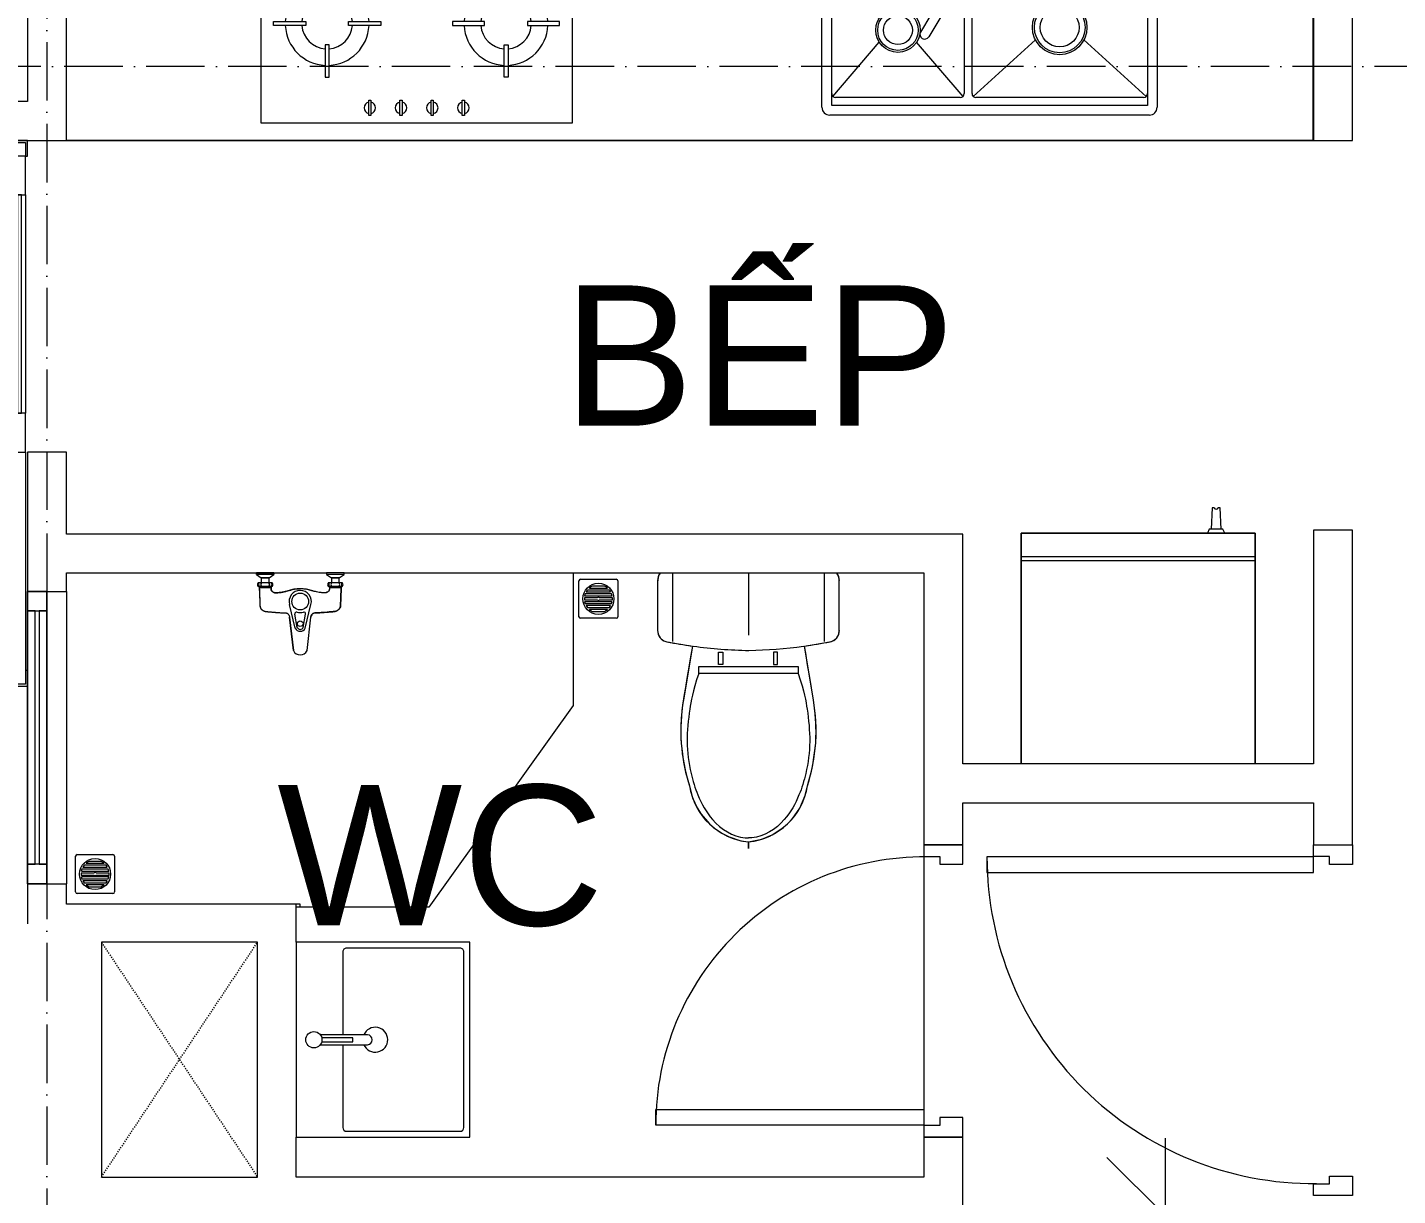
# Model space of a CAD drawing. Header units: millimetres. Extents: x -20144 to 122974, y -38328 to 48263.
# Drawn here: x 10401 to 13916, y 3452 to 6450 of the extents above; entities that cross this region are included whole.
import ezdxf

# ---------------------------------------------------------------- set-up
doc = ezdxf.new("R2010")
doc.units = ezdxf.units.MM
doc.linetypes.add('Dash', pattern=[6.35, 3.175, -3.175])
doc.linetypes.add('Grid Line', pattern=[4.2, 3, -0.6, 0, -0.6])
for name, color, linetype, lineweight in [('A-DETL-GENF', 31, 'Continuous', 5), ('A-DETL-GENF-HDLN', 161, 'Dash', 5), ('CHU', 181, 'Continuous', 5), ('CUA', 31, 'Continuous', 9), ('DIM', 1, 'Continuous', 5), ('DIM-200', 1, 'Continuous', 5), ('NET-CAT', 3, 'Continuous', 15), ('NET-THAY', 2, 'Continuous', 9), ('THIET BI', 44, 'Continuous', 5), ('THIET-BI', 44, 'Continuous', 5), ('TRUC', 225, 'Continuous', 5)]:
    doc.layers.add(name, color=color, linetype=linetype, lineweight=lineweight)
doc.styles.add('Arial_3', font='arial_0.ttf', dxfattribs={"height": 400})
doc.styles.add('Arial_4', font='arial_0.ttf', dxfattribs={"height": 360})
doc.dimstyles.new('Diagonal_-_2mm_Arial', dxfattribs={"dimscale": 304.8, "dimtxt": 408.10376, "dimasz": 0.984252, "dimexe": 0.656168, "dimexo": 4.593176, "dimgap": 0.098425, "dimtad": 1, "dimdec": 0, "dimzin": 0, "dimdsep": 46, "dimtxsty": 'Arial_3', "dimblk1": 'OBLIQUE', "dimblk2": 'OBLIQUE', "dimsah": 1, "dimcen": 0.09, "dimdle": 0.656168, "dimazin": 0, "dimtfac": 1, "dimtdec": 4, "dimtix": 1, "dimtmove": 0, "dimatfit": 3, "dimfxl": 0, "dimtvp": 1, "dimtolj": 1, "dimtzin": 0, "dimlwd": 9, "dimlwe": 9, "dimarcsym": 0})
doc.dimstyles.new('Diagonal_-_2mm_Arial_1', dxfattribs={"dimscale": 304.8, "dimtxt": 408.10376, "dimasz": 0.984252, "dimexe": 0.656168, "dimexo": 4.593176, "dimgap": 0.098425, "dimtad": 1, "dimdec": 0, "dimzin": 0, "dimdsep": 46, "dimtxsty": 'Arial_3', "dimblk1": 'OBLIQUE', "dimblk2": 'OBLIQUE', "dimsah": 1, "dimcen": 0.09, "dimdle": 0.656168, "dimazin": 0, "dimtfac": 1, "dimtdec": 4, "dimtix": 1, "dimtmove": 2, "dimatfit": 3, "dimfxl": 0, "dimtvp": 1, "dimtolj": 1, "dimtzin": 0, "dimlwd": 9, "dimlwe": 9, "dimarcsym": 0})

# ---------------------------------------------------------------- blocks, each defined once
blk = doc.blocks.new('X-BEP - X-BEP-1366087-MẶT BẰNG TẦNG 5 ĐẾN TẦNG 22')
at = {"layer": 'THIET BI'}
for p, q in [((3208.6, -600), (3208.6, 0)), ((3208.6, 0), (3208.6, -600)), ((1968.6, -65), (2788.6, -65)), ((508.6, -84.6), (508.6, -554.6)), ((1308.6, -84.6), (508.6, -84.6)), ((1308.6, -554.6), (1308.6, -84.6)), ((1948.6, -515), (1948.6, -85)), ((1973.6, -90), (2783.6, -90)), ((1973.6, -510), (1973.6, -90)), ((2783.6, -90), (2783.6, -510)), ((2808.6, -85), (2808.6, -515)), ((2390.9, -230.2), (2311.5, -136.1)), ((2318, -130.2), (2409.5, -212.3)), ((674.1, -162.5), (674.1, -245)), ((684.1, -162.5), (674.1, -162.5)), ((684.1, -245), (684.1, -162.5)), ((1133.1, -245), (1133.1, -162.5)), ((1133.1, -162.5), (1143.1, -162.5)), ((1143.1, -162.5), (1143.1, -245)), ((2305.8, -147.7), (2201.1, -322)), ((2328.1, -158.1), (2222.5, -333.8)), ((1976.5, -192.9), (2095.4, -286.6)), ((1983.6, -190), (2280.4, -190)), ((2310.7, -192.9), (2304, -198.2)), ((2313.6, -200), (2313.6, -480)), ((2333.6, -480), (2333.6, -200)), ((2336.5, -192.9), (2377.9, -214.7)), ((2343.6, -190), (2357, -190)), ((2384.6, -190), (2773.6, -190)), ((2780.7, -192.9), (2620.5, -277.4)), ((2783.6, -200), (2783.6, -480)), ((674.1, -245), (684.1, -245)), ((1143.1, -245), (1133.1, -245)), ((2249.8, -241), (2191.8, -286.6)), ((2409.5, -212.3), (2390.9, -230.2)), ((2396.7, -224.6), (2496.7, -277.4)), ((541.6, -295), (624.1, -295)), ((541.6, -305), (541.6, -295)), ((624.1, -305), (541.6, -305)), ((624.1, -295), (624.1, -305)), ((734.2, -305), (734.2, -295)), ((734.2, -295), (816.6, -295)), ((816.6, -305), (734.2, -305)), ((816.6, -295), (816.6, -305)), ((1000.6, -295), (1000.6, -305)), ((1083.1, -295), (1000.6, -295)), ((1000.6, -305), (1083.1, -305)), ((1083.1, -305), (1083.1, -295)), ((1193.1, -295), (1193.1, -305)), ((1275.6, -295), (1193.1, -295)), ((1193.1, -305), (1275.6, -305)), ((1275.6, -305), (1275.6, -295)), ((1976.5, -487.1), (2095.7, -347.8)), ((2310.7, -487.1), (2191.6, -347.8)), ((2336.5, -487.1), (2496.4, -342)), ((2780.7, -487.1), (2620.9, -342)), ((684.1, -355), (674.1, -355)), ((674.1, -355), (674.1, -437.5)), ((684.1, -437.5), (684.1, -355)), ((1133.1, -355), (1143.1, -355)), ((1133.1, -437.5), (1133.1, -355)), ((1143.1, -355), (1143.1, -437.5)), ((674.1, -437.5), (684.1, -437.5)), ((1143.1, -437.5), (1133.1, -437.5)), ((2303.6, -490), (1983.6, -490)), ((2773.6, -490), (2343.6, -490)), ((785.7, -496.7), (791.5, -496.7)), ((785.7, -536), (785.7, -496.7)), ((791.5, -496.7), (791.5, -536)), ((865.7, -496.7), (871.5, -496.7)), ((865.7, -536), (865.7, -496.7)), ((871.5, -496.7), (871.5, -536)), ((945.7, -496.7), (951.5, -496.7)), ((945.7, -536), (945.7, -496.7)), ((951.5, -496.7), (951.5, -536)), ((1025.7, -496.7), (1031.5, -496.7)), ((1025.7, -536), (1025.7, -496.7)), ((1031.5, -496.7), (1031.5, -536)), ((2783.6, -510), (1973.6, -510)), ((508.6, -554.6), (1308.6, -554.6)), ((791.5, -536), (785.7, -536)), ((871.5, -536), (865.7, -536)), ((951.5, -536), (945.7, -536)), ((1031.5, -536), (1025.7, -536)), ((2788.6, -535), (1968.6, -535)), ((10, -600), (3208.6, -600)), ((3208.6, -600), (10, -600))]:
    blk.add_line(p, q, dxfattribs=at)
for centre, radius in [((2558.6, -310), 70), ((2558.6, -310), 65), ((2143.6, -317), 57), ((2143.6, -317), 52), ((2143.6, -317), 37), ((2558.6, -310), 50)]:
    blk.add_circle(centre, radius, dxfattribs=at)
for centre, radius, start, end in [((1968.6, -85), 20, 90, 180), ((2788.6, -85), 20, 360, 90), ((2323.6, -140.5), 18.1, 330.6092, 289.5069), ((2318.5, -137.3), 7.15, 94.3974, 170.1542), ((679.1, -300), 107.5, 92.6659, 177.3341), ((679.1, -300), 107.5, 2.6659, 87.3341), ((1138.1, -300), 107.5, 92.6659, 177.3341), ((1138.1, -300), 107.5, 2.6659, 87.3341), ((1983.6, -200), 10, 90, 180), ((2303.6, -200), 10, 0, 62.411), ((2343.6, -200), 10, 90, 180), ((2773.6, -200), 10, 0, 90), ((679.1, -300), 65, 94.4117, 175.5883), ((679.1, -300), 65, 4.4117, 85.5883), ((1138.1, -300), 65, 94.4117, 175.5883), ((1138.1, -300), 65, 4.4117, 85.5883), ((679.1, -300), 107.5, 182.6659, 267.3341), ((679.1, -300), 65, 184.4117, 265.5883), ((679.1, -300), 65, 274.4117, 355.5883), ((679.1, -300), 107.5, 272.6659, 357.3341), ((1138.1, -300), 107.5, 182.6659, 267.3341), ((1138.1, -300), 65, 184.4117, 265.5883), ((1138.1, -300), 65, 274.4117, 355.5883), ((1138.1, -300), 107.5, 272.6659, 357.3341), ((2211.9, -327.7), 12.2, 152.0442, 329.8501), ((1983.6, -480), 10, 180, 270), ((2303.6, -480), 10, 270, 0), ((2343.6, -480), 10, 180, 270), ((2773.6, -480), 10, 270, 0), ((788.6, -516.3), 14.9, 101.2431, 258.7569), ((788.6, -516.3), 14.9, 281.2431, 78.7569), ((868.6, -516.3), 14.9, 101.2431, 258.7569), ((868.6, -516.3), 14.9, 281.2431, 78.7569), ((948.6, -516.3), 14.9, 101.2431, 258.7569), ((948.6, -516.3), 14.9, 281.2431, 78.7569), ((1028.6, -516.3), 14.9, 101.2431, 258.7569), ((1028.6, -516.3), 14.9, 281.2431, 78.7569), ((1968.6, -515), 20, 180, 270), ((2788.6, -515), 20, 270, 0)]:
    blk.add_arc(centre, radius, start, end, dxfattribs=at)
blk = doc.blocks.new('X-LA1 - X-LA-1305654-MẶT BẰNG TẦNG 5 ĐẾN TẦNG 22')
at = {"layer": 'THIET-BI'}
for p, q in [((250, -5), (-250, -5)), ((-250, -5), (-250, -450)), ((-250, -5), (-250, -450)), ((250, -5), (-250, -5)), ((250, -450), (250, -5)), ((250, -450), (250, -5)), ((-12.7, -66.5), (-12.7, -187.5)), ((-5.2, -70.1), (-5.2, -150)), ((5.2, -150), (5.2, -70.1)), ((12.3, -187.5), (12.3, -66.8)), ((-235, -134), (-235, -425)), ((-12.7, -124), (-225, -124)), ((225, -124), (12.3, -124)), ((235, -425), (235, -134)), ((-5.2, -150), (5.2, -150)), ((-250, -450), (250, -450)), ((-250, -450), (250, -450)), ((-225, -435), (225, -435))]:
    blk.add_line(p, q, dxfattribs=at)
blk.add_circle((0, -50), 20.8, dxfattribs=at)
for centre, radius, start, end in [((-225, -134), 10, 90, 180), ((225, -134), 10, 0, 90), ((0, -207.6), 32, 113.4242, 67.4481), ((-0.2, -187.5), 12.5, 180, 360), ((-225, -425), 10, 180, 270), ((225, -425), 10, 270, 0)]:
    blk.add_arc(centre, radius, start, end, dxfattribs=at)
blk = doc.blocks.new('X-SEN - X-SEN-1305592-MẶT BẰNG TẦNG 5 ĐẾN TẦNG 22')
at = {"layer": 'THIET-BI'}
for p, q in [((-67.5, 0), (-112.5, 0)), ((-112.5, 0), (-112.5, -3.8)), ((-112.5, 0), (-67.5, 0)), ((-112.5, -3.8), (-112.5, 0)), ((-67.5, -3.8), (-67.5, 0)), ((-67.5, 0), (-67.5, -3.8)), ((112.5, 0), (67.5, 0)), ((67.5, 0), (67.5, -3.8)), ((67.5, 0), (67.5, -3.8)), ((112.5, 0), (67.5, 0)), ((112.5, -3.8), (112.5, 0)), ((112.5, -3.8), (112.5, 0)), ((-112.5, -3.8), (-99.9, -12.6)), ((-67.5, -3.8), (-112.5, -3.8)), ((-112.5, -3.8), (-99.9, -12.6)), ((-99.9, -25.3), (-107.2, -25.3)), ((-72.8, -25.3), (-107.2, -25.3)), ((-107.2, -34.3), (-105.1, -34.3)), ((-107.2, -34.3), (-72.8, -34.3)), ((-105.1, -34.3), (-105.1, -37.2)), ((-105.1, -34.3), (-105.1, -37.2)), ((-74.9, -34.3), (-105.1, -34.3)), ((-99.9, -12.6), (-99.9, -25.3)), ((-99.9, -12.6), (-80.1, -12.6)), ((-80.1, -12.6), (-99.9, -12.6)), ((-99.9, -12.6), (-99.9, -25.3)), ((-80.1, -12.6), (-67.5, -3.8)), ((-80.1, -12.6), (-67.5, -3.8)), ((-80.1, -25.3), (-80.1, -12.6)), ((-80.1, -25.3), (-80.1, -12.6)), ((-72.8, -25.3), (-80.1, -25.3)), ((-74.9, -37.2), (-74.9, -34.3)), ((-74.9, -34.3), (-72.8, -34.3)), ((-74.9, -37.2), (-74.9, -34.3)), ((67.5, -3.8), (80.1, -12.6)), ((112.5, -3.8), (67.5, -3.8)), ((67.5, -3.8), (80.1, -12.6)), ((80.1, -25.3), (72.8, -25.3)), ((107.2, -25.3), (72.8, -25.3)), ((72.8, -34.3), (74.9, -34.3)), ((72.8, -34.3), (107.2, -34.3)), ((74.9, -34.3), (74.9, -37.2)), ((74.9, -34.3), (74.9, -37.2)), ((105.1, -34.3), (74.9, -34.3)), ((80.1, -12.6), (80.1, -25.3)), ((99.9, -12.6), (80.1, -12.6)), ((80.1, -12.6), (99.9, -12.6)), ((99.9, -12.6), (80.1, -12.6)), ((80.1, -12.6), (80.1, -25.3)), ((99.9, -12.6), (112.5, -3.8)), ((99.9, -12.6), (112.5, -3.8)), ((99.9, -25.3), (99.9, -12.6)), ((99.9, -25.3), (99.9, -12.6)), ((107.2, -25.3), (99.9, -25.3)), ((105.1, -37.2), (105.1, -34.3)), ((105.1, -34.3), (107.2, -34.3)), ((105.1, -37.2), (105.1, -34.3)), ((-105.1, -37.2), (-74.9, -37.2)), ((74.9, -37.2), (105.1, -37.2)), ((-12.9, -141.7), (-27.6, -80.8)), ((12.9, -141.7), (27.6, -80.8)), ((-27.3, -113.1), (-17.5, -199.2)), ((-17.5, -199.2), (-27.3, -113.1)), ((-7.7, -139.6), (-13.8, -105.5)), ((7.7, -139.6), (13.8, -105.5)), ((17.5, -199.2), (27.3, -113.1)), ((17.5, -199.2), (27.3, -113.1))]:
    blk.add_line(p, q, dxfattribs=at)
for centre, radius in [((0, -73.2), 21.5), ((0, -130.1), 7.2)]:
    blk.add_circle(centre, radius, dxfattribs=at)
for centre, radius, start, end in [((-102.9, -29.8), 6.9, 148.0246, 211.9754), ((-102.9, -29.8), 6.9, 148.0246, 211.9754), ((-107.2, -27.1), 1.8, 90, 148.0246), ((-107.2, -27.1), 1.8, 90, 148.0246), ((-107.2, -32.5), 1.8, 211.9754, 270), ((-107.2, -32.5), 1.8, 211.9754, 270), ((-112.5, -29.8), 6.9, 319.2845, 40.7155), ((-94.4, -29.8), 6.9, 139.2845, 220.7155), ((-85.4, -29.8), 6.9, 319.2845, 40.7155), ((-67.5, -29.8), 6.9, 139.2845, 220.7155), ((-72.8, -27.1), 1.8, 31.9754, 90), ((-72.8, -27.1), 1.8, 31.9754, 90), ((-72.8, -32.5), 1.8, 270, 328.0246), ((-72.8, -32.5), 1.8, 270, 328.0246), ((-77.1, -29.8), 6.9, 328.0246, 31.9754), ((-77.1, -29.8), 6.9, 328.0246, 31.9754), ((77.1, -29.8), 6.9, 148.0246, 211.9754), ((77.1, -29.8), 6.9, 148.0246, 211.9754), ((72.8, -27.1), 1.8, 90, 148.0246), ((72.8, -27.1), 1.8, 90, 148.0246), ((72.8, -32.5), 1.8, 211.9754, 270), ((72.8, -32.5), 1.8, 211.9754, 270), ((67.5, -29.8), 6.9, 319.2845, 40.7155), ((85.6, -29.8), 6.9, 139.2845, 220.7155), ((94.6, -29.8), 6.9, 319.2845, 40.7155), ((112.5, -29.8), 6.9, 139.2845, 220.7155), ((107.2, -27.1), 1.8, 31.9754, 90), ((107.2, -27.1), 1.8, 31.9754, 90), ((107.2, -32.5), 1.8, 270, 328.0246), ((107.2, -32.5), 1.8, 270, 328.0246), ((102.9, -29.8), 6.9, 328.0246, 31.9754), ((102.9, -29.8), 6.9, 328.0246, 31.9754), ((-0.4, -73.2), 28.3, 89.2517, 195.6693), ((0.4, -73.2), 28.3, 344.3307, 90.7483), ((-9.4, -104.7), 4.5, 74.0703, 190.1556), ((-0.4, -73.2), 28.3, 254.0703, 270.7483), ((0.4, -73.2), 28.3, 269.2517, 285.9297), ((9.4, -104.7), 4.5, 349.8444, 105.9297), ((0, -136.6), 8.24, 201.1294, 338.8706), ((0, -134.7), 14.7, 208.4144, 331.5856), ((0, -191), 19.3, 205.0481, 334.9519), ((0, -191), 19.3, 205.0481, 334.9519)]:
    blk.add_arc(centre, radius, start, end, dxfattribs=at)
for points, knots in [([(-105.1, -37.2), (-105.1, -39.1), (-104.9, -42.9), (-104.7, -48.5), (-104.5, -54.2), (-104.2, -61.7), (-103.9, -68.4), (-103.8, -73.6), (-103.7, -75.5), (-103.7, -76.7), (-103.6, -77.6), (-103.6, -78.6), (-103.6, -79.8), (-103.6, -81), (-103.5, -81.8), (-103.5, -82.3), (-103.5, -82.6), (-103.4, -83), (-103.4, -83.5), (-103.3, -84.3), (-103.2, -85.5), (-103.1, -86.6), (-102.8, -87.6), (-102.6, -88.2), (-102.3, -88.9), (-101.9, -89.7), (-101.3, -90.8), (-100.6, -91.7), (-100, -92.5), (-99, -93.6), (-97.8, -94.7), (-96.2, -95.8), (-95, -96.6), (-93.7, -97.2), (-92.4, -97.7), (-91.2, -98.1), (-90.3, -98.4), (-89.6, -98.5), (-88.9, -98.7), (-88, -98.8), (-86.8, -99), (-85.6, -99.1), (-84.7, -99.1), (-84, -99.2), (-83.3, -99.3), (-82.3, -99.4), (-81.2, -99.5), (-79.7, -99.6), (-77.9, -99.8), (-75.5, -100), (-72.8, -100.2), (-70, -100.5), (-66.3, -100.8), (-61.6, -101.2), (-56, -101.5), (-51.7, -101.8), (-48.8, -101.9), (-47.3, -101.9), (-46.1, -101.9), (-45.1, -102), (-44.4, -102), (-43.6, -102), (-42.6, -102), (-41.4, -102), (-40.1, -102), (-39.3, -102.1), (-38.8, -102.1), (-38.5, -102.2), (-38.1, -102.2), (-37.6, -102.3), (-36.8, -102.4), (-35.6, -102.6), (-34.3, -103), (-33.2, -103.5), (-32.5, -104), (-31.7, -104.6), (-30.5, -105.7), (-29, -107.6), (-27.9, -110.1), (-27.4, -112), (-27.3, -113.1)], [0, 0, 0, 0, 0.041667, 0.083333, 0.125, 0.166667, 0.25, 0.270833, 0.28125, 0.291667, 0.296875, 0.302083, 0.3125, 0.322917, 0.328125, 0.330729, 0.333333, 0.335938, 0.338542, 0.34375, 0.354167, 0.364583, 0.369792, 0.375, 0.380208, 0.385417, 0.395833, 0.40625, 0.411458, 0.416667, 0.4375, 0.447917, 0.458333, 0.46875, 0.479167, 0.489583, 0.494792, 0.5, 0.505208, 0.510417, 0.520833, 0.53125, 0.536458, 0.541667, 0.546875, 0.552083, 0.5625, 0.572917, 0.583333, 0.604167, 0.625, 0.645833, 0.666667, 0.708333, 0.75, 0.791667, 0.802083, 0.8125, 0.822917, 0.828125, 0.833333, 0.838542, 0.84375, 0.854167, 0.864583, 0.869792, 0.872396, 0.875, 0.877604, 0.880208, 0.885417, 0.895833, 0.90625, 0.916667, 0.921875, 0.927083, 0.9375, 0.958333, 0.979167, 1, 1, 1, 1]), ([(-105.1, -37.2), (-104.5, -52.3), (-103.9, -68.7), (-103.3, -87.5), (-99.6, -93.9), (-92.4, -98.5), (-72.6, -100.1), (-54, -102.2), (-33.9, -102), (-28.7, -107.4), (-27.8, -111), (-27.3, -113.1)], [0, 0, 0, 0, 45.441328, 49.333631, 56.110562, 66.562664, 73.682324, 114.966912, 125.570438, 129.900151, 136.284558, 136.284558, 136.284558, 136.284558]), ([(0, -41), (-2, -40.9), (-5.6, -40.9), (-10.3, -41.2), (-14.4, -41.6), (-18, -42.2), (-21.2, -42.9), (-24.2, -43.7), (-27.1, -44.6), (-30, -45.4), (-32.9, -46.3), (-35.8, -47.2), (-38.8, -47.9), (-41.8, -48.6), (-45.1, -49.2), (-48.4, -49.8), (-51.8, -50.2), (-54.8, -50.5), (-56.9, -50.7), (-58.1, -50.8), (-59, -50.9), (-59.9, -51), (-60.8, -51), (-61.7, -51), (-62.4, -51), (-63, -51), (-63.6, -51), (-64.4, -50.9), (-65.1, -50.8), (-65.7, -50.7), (-66.1, -50.6), (-66.5, -50.5), (-67.1, -50.4), (-68.1, -50.1), (-69.1, -49.6), (-70.1, -49), (-71.1, -48.3), (-72, -47.4), (-72.8, -46.6), (-73.3, -45.8), (-73.8, -45.1), (-74.1, -44.3), (-74.4, -43.5), (-74.6, -42.6), (-74.7, -41.9), (-74.8, -41.3), (-74.8, -40.9), (-74.9, -40.4), (-74.9, -39.8), (-74.9, -38.8), (-74.9, -37.9), (-74.9, -37.2)], [0, 0, 0, 0, 0.041667, 0.083333, 0.125, 0.166667, 0.208333, 0.25, 0.291667, 0.333333, 0.375, 0.416667, 0.458333, 0.5, 0.541667, 0.583333, 0.625, 0.666667, 0.6875, 0.697917, 0.708333, 0.71875, 0.729167, 0.739583, 0.75, 0.755208, 0.760417, 0.770833, 0.78125, 0.786458, 0.791667, 0.796875, 0.802083, 0.8125, 0.833333, 0.84375, 0.854167, 0.875, 0.885417, 0.895833, 0.90625, 0.916667, 0.927083, 0.9375, 0.947917, 0.953125, 0.958333, 0.963542, 0.96875, 0.979167, 1, 1, 1, 1]), ([(-74.9, -37.2), (-74.9, -39.9), (-75, -44.9), (-67.9, -51.6), (-55.3, -50.7), (-39.4, -48.7), (-24.4, -43.4), (-11.8, -40.7), (0, -41)], [0, 0, 0, 0, 8.475038, 15.961674, 29.255673, 47.963091, 70.422589, 93.837243, 93.837243, 93.837243, 93.837243]), ([(74.9, -37.2), (74.9, -37.9), (74.9, -38.8), (74.9, -39.8), (74.9, -40.4), (74.8, -40.9), (74.8, -41.3), (74.7, -41.9), (74.6, -42.6), (74.4, -43.3), (74.3, -43.9), (74.1, -44.4), (73.8, -45.1), (73.3, -45.8), (72.8, -46.6), (72, -47.4), (71.1, -48.3), (70.1, -49), (69.1, -49.6), (68.1, -50.1), (67.1, -50.4), (66.5, -50.5), (66.1, -50.6), (65.7, -50.7), (65.1, -50.8), (64.4, -50.9), (63.5, -51), (62.7, -51), (62.1, -51), (61.5, -51), (60.8, -51), (59.9, -51), (59, -50.9), (58.1, -50.8), (56.9, -50.7), (54.8, -50.5), (51.8, -50.2), (47.2, -49.6), (41.8, -48.7), (36.8, -47.4), (32.9, -46.3), (30, -45.4), (27.1, -44.6), (24.2, -43.7), (21.2, -42.9), (18, -42.2), (14.4, -41.6), (10.3, -41.2), (5.6, -40.9), (2, -40.9), (0, -41)], [0, 0, 0, 0, 0.020833, 0.03125, 0.036458, 0.041667, 0.046875, 0.052083, 0.0625, 0.072917, 0.078125, 0.083333, 0.09375, 0.104167, 0.114583, 0.125, 0.145833, 0.15625, 0.166667, 0.1875, 0.197917, 0.203125, 0.208333, 0.213542, 0.21875, 0.229167, 0.239583, 0.25, 0.255208, 0.260417, 0.270833, 0.28125, 0.291667, 0.302083, 0.3125, 0.333333, 0.375, 0.416667, 0.5, 0.583333, 0.625, 0.666667, 0.708333, 0.75, 0.791667, 0.833333, 0.875, 0.916667, 0.958333, 1, 1, 1, 1]), ([(74.9, -37.2), (74.9, -39.9), (75, -44.9), (67.9, -51.6), (55.3, -50.7), (39.4, -48.7), (24.4, -43.4), (11.8, -40.7), (0, -41)], [0, 0, 0, 0, 8.475038, 15.961674, 29.255673, 47.963091, 70.422589, 93.837243, 93.837243, 93.837243, 93.837243]), ([(27.3, -113.1), (27.4, -112), (27.9, -110.1), (29, -107.6), (30.5, -105.7), (31.7, -104.6), (32.5, -104), (33.2, -103.5), (34.3, -103), (35.6, -102.6), (36.8, -102.4), (37.6, -102.3), (38.1, -102.2), (38.5, -102.2), (38.8, -102.1), (39.3, -102.1), (40.1, -102), (41.4, -102), (42.6, -102), (43.6, -102), (44.4, -102), (45.1, -102), (46.1, -101.9), (47.3, -101.9), (48.8, -101.9), (51.7, -101.8), (57.9, -101.4), (65.3, -100.9), (72.8, -100.2), (76.9, -99.8), (79.7, -99.6), (81.2, -99.5), (82.3, -99.4), (83.3, -99.3), (84, -99.2), (84.7, -99.1), (85.6, -99.1), (86.8, -99), (88, -98.8), (88.9, -98.7), (89.6, -98.5), (90.3, -98.4), (91.2, -98.1), (92.4, -97.7), (93.7, -97.2), (95, -96.6), (96.2, -95.8), (97.8, -94.7), (99.2, -93.4), (100.4, -91.9), (101.3, -90.8), (101.9, -89.7), (102.3, -88.9), (102.6, -88.2), (102.8, -87.6), (103.1, -86.6), (103.2, -85.5), (103.3, -84.3), (103.4, -83.5), (103.4, -83), (103.5, -82.6), (103.5, -82.3), (103.5, -81.8), (103.6, -81), (103.6, -79.8), (103.6, -78.6), (103.6, -77.6), (103.7, -76.7), (103.7, -75.5), (103.8, -73.6), (103.9, -70.3), (104.1, -65.5), (104.5, -54.2), (104.8, -44.8), (105.1, -37.2)], [0, 0, 0, 0, 0.020833, 0.041667, 0.0625, 0.072917, 0.078125, 0.083333, 0.09375, 0.104167, 0.114583, 0.119792, 0.122396, 0.125, 0.127604, 0.130208, 0.135417, 0.145833, 0.15625, 0.161458, 0.166667, 0.171875, 0.177083, 0.1875, 0.197917, 0.208333, 0.25, 0.333333, 0.375, 0.416667, 0.427083, 0.4375, 0.447917, 0.453125, 0.458333, 0.463542, 0.46875, 0.479167, 0.489583, 0.494792, 0.5, 0.505208, 0.510417, 0.520833, 0.53125, 0.541667, 0.552083, 0.5625, 0.583333, 0.59375, 0.604167, 0.614583, 0.619792, 0.625, 0.630208, 0.635417, 0.645833, 0.65625, 0.661458, 0.664062, 0.666667, 0.669271, 0.671875, 0.677083, 0.6875, 0.697917, 0.703125, 0.708333, 0.71875, 0.729167, 0.75, 0.791667, 0.833333, 1, 1, 1, 1]), ([(105.1, -37.2), (104.5, -52.3), (103.9, -68.7), (103.3, -87.5), (99.6, -93.9), (92.4, -98.5), (72.6, -100.1), (54, -102.2), (33.9, -102), (28.7, -107.4), (27.8, -111), (27.3, -113.1)], [0, 0, 0, 0, 45.441328, 49.333631, 56.110562, 66.562664, 73.682324, 114.966912, 125.570438, 129.900151, 136.284558, 136.284558, 136.284558, 136.284558])]:
    blk.add_open_spline(points, degree=3, knots=knots, dxfattribs=at)
blk = doc.blocks.new('X-PHEU - X-PHEU-1231512-MẶT BẰNG TẦNG 5 ĐẾN TẦNG 22')
at = {"layer": 'THIET-BI'}
for p, q in [((25, 29), (25, 121)), ((29, 125), (121, 125)), ((57.5, 43.5), (57.5, 106.5)), ((62.5, 108.8), (62.5, 41.2)), ((67.5, 39.8), (67.5, 110.2)), ((72.5, 110.9), (72.5, 78.1)), ((77.5, 78.1), (77.5, 110.9)), ((82.5, 110.2), (82.5, 39.8)), ((87.5, 41.2), (87.5, 108.8)), ((92.5, 106.5), (92.5, 43.5)), ((125, 121), (125, 29)), ((42.5, 90.5), (42.5, 59.5)), ((47.5, 51.8), (47.5, 98.2)), ((52.5, 103.1), (52.5, 46.9)), ((72.5, 71.9), (72.5, 39.1)), ((77.5, 39.1), (77.5, 71.9)), ((97.5, 46.9), (97.5, 103.1)), ((102.5, 98.2), (102.5, 51.8)), ((107.5, 59.5), (107.5, 90.5)), ((121, 25), (29, 25))]:
    blk.add_line(p, q, dxfattribs=at)
blk.add_circle((75, 75), 40, dxfattribs=at)
for centre, radius, start, end in [((29, 121), 4, 90, 180), ((75, 75), 36, 119.0853, 128.6822), ((75, 75), 36, 102.0247, 110.3175), ((75, 75), 36, 90, 93.9821), ((75, 75), 36, 86.0179, 90), ((75, 75), 36, 69.6825, 77.9753), ((75, 75), 36, 51.3178, 60.9147), ((121, 121), 4, 0, 90), ((75, 75), 36, 139.8082, 154.5256), ((75, 75), 4, 128.6822, 231.3178), ((75, 75), 4, 308.6822, 51.3178), ((75, 75), 36, 25.4744, 40.1918), ((75, 75), 36, 205.4744, 220.1918), ((75, 75), 36, 231.3178, 240.9147), ((75, 75), 36, 249.6825, 257.9753), ((75, 75), 36, 266.0179, 270), ((75, 75), 36, 270, 273.9821), ((75, 75), 36, 282.0247, 290.3175), ((75, 75), 36, 299.0853, 308.6822), ((75, 75), 36, 319.8082, 334.5256), ((29, 29), 4, 180, 270), ((121, 29), 4, 270, 360)]:
    blk.add_arc(centre, radius, start, end, dxfattribs=at)
blk = doc.blocks.new('X-TU LANH - X-TU LANH-V49-MẶT BẰNG TẦNG 5 ĐẾN TẦNG 22')
at = {"layer": 'THIET BI'}
for p, q in [((-300, -7.7), (-300, -600)), ((-300, -600), (-300, -7.7)), ((300, -600), (300, -7.7)), ((300, -7.7), (300, -600)), ((300, -530), (-300, -530)), ((300, -540), (-300, -540)), ((-300, -600), (300, -600)), ((300, -600), (-300, -600)), ((-222.5, -600), (-217.5, -610)), ((-217.5, -610), (-182.5, -610)), ((-212.5, -610), (-210.5, -665)), ((-189.5, -665), (-187.5, -610)), ((-182.5, -610), (-177.5, -600)), ((-210.5, -665), (-205.2, -665)), ((-194.8, -665), (-189.5, -665))]:
    blk.add_line(p, q, dxfattribs=at)
blk.add_arc((-200, -667.2), 5.66, 22.4018, 157.5982, dxfattribs=at)
blk = doc.blocks.new('X-XI1 - X-XI-V50-MẶT BẰNG TẦNG 5 ĐẾN TẦNG 22')
at = {"layer": 'THIET-BI'}
for p, q in [((-230.6, -16.8), (-233.2, -33.2)), ((-233.2, -29), (-233.2, -157.9)), ((-233.2, -29), (-233.2, -157.9)), ((-233.2, -33.2), (-233.2, -45)), ((-227.9, -12.2), (-230.6, -16.8)), ((-194.6, -10), (-194.6, -185.7)), ((0, -10), (0, -169.7)), ((194.6, -10), (194.6, -186.1)), ((231.6, -19.3), (227.7, -12)), ((233.2, -29), (231.6, -19.3)), ((233.2, -157.9), (233.2, -29)), ((233.2, -157.9), (233.2, -29)), ((233.2, -157.9), (233.2, -29)), ((-233.2, -45), (-233.2, -157.9)), ((-233.2, -157.9), (-232.9, -162.1)), ((-232.9, -162.1), (-231, -169.1)), ((-231, -169.1), (-228, -174.5)), ((-228, -174.5), (-224.2, -178.9)), ((226.5, -176.5), (231.9, -166.7)), ((231.9, -166.7), (233.2, -157.9)), ((-224.2, -178.9), (-216.9, -183.9)), ((-216.9, -183.9), (-209.4, -186.4)), ((-209.4, -186.4), (-202.4, -187.7)), ((-202.4, -187.7), (-192, -189.7)), ((-192, -189.7), (-184.2, -191.1)), ((-184.2, -191.1), (-168, -193.8)), ((-168, -193.8), (-149.9, -196.6)), ((-143.8, -197.5), (-166.7, -335.2)), ((-143.8, -197.5), (-166.7, -335.2)), ((-149.9, -196.6), (-143.8, -197.5)), ((-143.8, -197.5), (-147.8, -221.1)), ((143.8, -197.5), (212.9, -185.5)), ((166.7, -335.2), (143.8, -197.5)), ((166.7, -335.2), (143.8, -197.5)), ((146.9, -216.1), (143.8, -197.5)), ((212.9, -185.5), (220.8, -181.7)), ((220.8, -181.7), (226.5, -176.5)), ((-147.8, -221.1), (-155.3, -266.3)), ((-76.6, -213.5), (-66.1, -213.5)), ((-76.6, -245), (-76.6, -213.5)), ((-66.1, -245), (-76.6, -245)), ((-66.1, -213.5), (-66.1, -245)), ((64, -213.5), (64, -245)), ((74.4, -213.5), (64, -213.5)), ((64, -245), (74.4, -245)), ((74.4, -245), (74.4, -213.5)), ((151.8, -245.3), (146.9, -216.1)), ((157.2, -277.8), (151.8, -245.3)), ((-157.7, -280.9), (-161.5, -303.8)), ((-155.3, -266.3), (-157.7, -280.9)), ((-127.7, -249.9), (127.7, -249.9)), ((-127.7, -267.8), (-127.7, -249.9)), ((-8.6, -267.8), (-127.7, -267.8)), ((127.7, -267.8), (-8.6, -267.8)), ((127.7, -249.9), (127.7, -267.8)), ((161.7, -304.9), (157.2, -277.8)), ((-161.5, -303.8), (-164.6, -322)), ((166.7, -335.2), (161.7, -304.9)), ((-168.9, -349), (-171, -365.1)), ((-164.6, -322), (-168.9, -349)), ((171.6, -371), (166.7, -335.2)), ((-172.5, -383), (-173.5, -402.2)), ((-171, -365.1), (-172.5, -383)), ((173.2, -395.8), (171.6, -371)), ((-173.5, -402.2), (-173.1, -436.1)), ((173.5, -426.5), (173.2, -395.8)), ((-173.1, -436.1), (-172.5, -446.5)), ((-172.5, -446.5), (-169.6, -474.8)), ((165.2, -502.3), (172.5, -446.5)), ((172.5, -446.5), (173.5, -426.5)), ((-169.6, -474.8), (-166.5, -495.3)), ((-166.5, -495.3), (-161.1, -520.9)), ((-161.1, -520.9), (-151.4, -555.9)), ((155.1, -543.7), (161.7, -518.5)), ((161.7, -518.5), (165.2, -502.3)), ((-151.4, -555.9), (-143.5, -587)), ((145.5, -581), (151.4, -555.9)), ((151.4, -555.9), (155.1, -543.7)), ((-143.5, -587), (-131.8, -612.8)), ((131.6, -613.2), (145.5, -581)), ((-131.8, -612.8), (-121.7, -628.9)), ((-121.7, -628.9), (-100.2, -653.8)), ((114.1, -638.9), (131.6, -613.2)), ((-100.2, -653.8), (-87.5, -664.8)), ((-87.5, -664.8), (-69.9, -676.9)), ((60.8, -681.9), (86, -665.9)), ((86, -665.9), (100.2, -653.8)), ((100.2, -653.8), (114.1, -638.9)), ((-69.9, -676.9), (-49.6, -687.2)), ((-49.6, -687.2), (-19.9, -696.9)), ((-19.9, -696.9), (0, -700.2)), ((0, -700.2), (34.6, -692.9)), ((0, -700.2), (0, -702.7)), ((0, -712.5), (0, -700.2)), ((0, -700.3), (0, -710.2)), ((0, -702.7), (0, -715.9)), ((34.6, -692.9), (60.8, -681.9)), ((0, -710.2), (0, -716.9)), ((0, -717.2), (0, -712.5)), ((0, -716.9), (0, -717.2))]:
    blk.add_line(p, q, dxfattribs=at)
for centre, radius, start, end in [((-204.3, -29), 29, 138.3245, 180), ((-204.3, -29), 29, 138.7835, 180), ((204.3, -29), 29, 0, 41.6755), ((204.3, -29), 29, 360, 41.2165), ((-204.3, -157.9), 29, 180, 259.8599), ((-204.3, -157.9), 29, 180, 259.8599), ((204.3, -157.9), 29, 280.1401, 360), ((204.3, -157.9), 29, 280.1401, 0), ((18.1, 960), 1168.8, 258.7762, 262.0348), ((18.1, 960), 1168.8, 258.7762, 262.0348), ((18.1, 960), 1168.8, 262.1447, 269.1633), ((-16, 957.7), 1166.4, 270.8375, 277.7683), ((-18.1, 960), 1168.8, 277.9652, 281.2238), ((-18.1, 960), 1168.8, 277.9652, 281.2238), ((287.1, -414.4), 460.7, 170.0941, 197.8856), ((287.1, -414.4), 460.7, 170.0941, 197.8856), ((-287.1, -414.4), 460.7, 342.1144, 9.9059), ((-287.1, -414.4), 460.7, 342.1144, 9.9059), ((18.2, -529.6), 171.6, 188.8267, 263.9098), ((18.2, -529.6), 171.6, 188.8267, 263.9098), ((-18.2, -529.6), 171.6, 276.0902, 351.1733), ((-18.2, -529.6), 171.6, 276.0902, 351.1733)]:
    blk.add_arc(centre, radius, start, end, dxfattribs=at)
for points in [[(-127.7, -267.8), (-143.4, -315.6), (-152.2, -364.8), (-160.3, -442.2), (-151, -516.8), (-129.6, -585.3), (-93.5, -652), (-37.5, -689.3), (-2.9, -689.4), (0, -689.4)], [(127.7, -267.8), (143.4, -315.6), (152.2, -364.8), (160.3, -442.2), (151, -516.8), (129.6, -585.3), (93.5, -652), (37.5, -689.3), (2.9, -689.4), (0, -689.4)]]:
    blk.add_open_spline(points, degree=3, knots=[12.724379, 12.724379, 12.724379, 12.724379, 75.096459, 151.912755, 228.70098, 282.501534, 351.034079, 439.49288, 447.51098, 447.51098, 447.51098, 447.51098], dxfattribs=at)
blk = doc.blocks.new('CUA PHONG NGU - Type 1-1365695-MẶT BẰNG TẦNG 5 ĐẾN TẦNG 22')
at = {"layer": 'CUA', "lineweight": 5}
for p, q in [((-348.5, -52.3), (-348.5, 47.7)), ((-348.5, 47.7), (-298.5, 47.7)), ((-298.5, 47.7), (-298.5, -11.3)), ((501.5, 47.7), (551.5, 47.7)), ((501.5, -11.3), (501.5, 47.7)), ((551.5, 47.7), (551.5, -52.3)), ((-318.5, -11.3), (-318.5, -52.3)), ((-298.5, -11.3), (-318.5, -11.3)), ((521.5, -11.3), (501.5, -11.3)), ((521.5, -52.3), (521.5, -11.3)), ((-318.5, -52.3), (-348.5, -52.3)), ((551.5, -52.3), (521.5, -52.3))]:
    blk.add_line(p, q, dxfattribs=at)
at = {"layer": 'CUA'}
for p, q in [((-277.5, -52.3), (-317.5, -52.3)), ((-317.5, -52.3), (-317.5, -890.3)), ((-277.5, -890.3), (-277.5, -52.3)), ((-317.5, -890.3), (-277.5, -890.3))]:
    blk.add_line(p, q, dxfattribs=at)
at = {"layer": 'CUA', "lineweight": 5}
blk.add_arc((-317.5, -52.3), 838, 270, 0.5, dxfattribs=at)
blk = doc.blocks.new('X-PHONG WC1 - X-PHONG WC-1366090-MẶT BẰNG TẦNG 5 ĐẾN TẦNG 22')
at = {"layer": 'CUA'}
for p, q in [((-325, 50), (-375, 50)), ((-375, 50), (-375, 0)), ((-375, 50), (375, 50)), ((-375, 0), (-375, 50)), ((325, 50), (-325, 50)), ((-325, 50), (-325, 30)), ((-325, 0), (-325, 50)), ((325, 30), (325, 50)), ((375, 50), (325, 50)), ((325, 50), (325, 0)), ((375, 0), (375, 50)), ((375, 50), (375, 0)), ((-375, 0), (-325, 0)), ((375, 0), (-375, 0)), ((-325, 30), (325, 30)), ((325, 20), (-325, 20)), ((-325, 20), (-325, 0)), ((-325, 0), (325, 0)), ((325, 0), (325, 20)), ((325, 0), (375, 0))]:
    blk.add_line(p, q, dxfattribs=at)
blk = doc.blocks.new('CUA WC - Type 1-1365096-MẶT BẰNG TẦNG 5 ĐẾN TẦNG 22')
at = {"layer": 'CUA'}
for p, q in [((-242.5, 740.3), (-202.5, 740.3)), ((-242.5, 52.3), (-242.5, 740.3)), ((-202.5, 740.3), (-202.5, 52.3)), ((-202.5, 52.3), (-242.5, 52.3))]:
    blk.add_line(p, q, dxfattribs=at)
at = {"layer": 'CUA', "lineweight": 5}
for p, q in [((-243.5, 52.3), (-273.5, 52.3)), ((-273.5, 52.3), (-273.5, -47.7)), ((-243.5, 11.3), (-243.5, 52.3)), ((476.5, 52.3), (446.5, 52.3)), ((446.5, 52.3), (446.5, 11.3)), ((476.5, -47.7), (476.5, 52.3)), ((-223.5, 11.3), (-243.5, 11.3)), ((-223.5, -47.7), (-223.5, 11.3)), ((446.5, 11.3), (426.5, 11.3)), ((426.5, 11.3), (426.5, -47.7)), ((-273.5, -47.7), (-223.5, -47.7)), ((426.5, -47.7), (476.5, -47.7))]:
    blk.add_line(p, q, dxfattribs=at)
blk.add_arc((-242.5, 52.3), 688, 359.5, 90, dxfattribs=at)
blk = doc.blocks.new('CUA SAN PHOI LUA1 - CUA SAN PHOI LUA 800-V56-MẶT BẰNG TẦNG 5 ĐẾN TẦNG 22')
at = {"layer": 'CUA'}
for p, q in [((-360, -50), (-400, -50)), ((-400, -50), (-400, -90)), ((-395, -85), (-395, -55)), ((-395, -55), (-360, -55)), ((-360, -55), (-360, -50)), ((-260, -55), (-360, -55)), ((-360, -55), (-360, -85)), ((-260, -85), (-260, -55)), ((-260, -55), (300, -55)), ((300, -65), (-260, -65)), ((-260, -65), (-260, -75)), ((400, -55), (300, -55)), ((300, -55), (300, -85)), ((300, -75), (300, -65)), ((400, -85), (400, -55)), ((400, -55), (960, -55)), ((960, -50), (960, -55)), ((1000, -50), (960, -50)), ((960, -55), (995, -55)), ((995, -55), (995, -85)), ((1000, -90), (1000, -50)), ((-400, -90), (-360, -90)), ((-360, -85), (-395, -85)), ((-360, -85), (-260, -85)), ((-360, -90), (-360, -85)), ((-360, -90), (960, -90)), ((-260, -75), (300, -75)), ((300, -85), (-260, -85)), ((300, -85), (400, -85)), ((960, -85), (400, -85)), ((995, -85), (960, -85)), ((960, -85), (960, -90)), ((960, -90), (1000, -90))]:
    blk.add_line(p, q, dxfattribs=at)
blk = doc.blocks.new('Family2 - Family1-1830952-MẶT BẰNG TẦNG 5 ĐẾN TẦNG 22')
at = {"layer": 'A-DETL-GENF'}
for p, q in [((400, 602.3), (0, 602.3)), ((0, 602.3), (0, 0)), ((400, 0), (400, 602.3)), ((0, 0), (400, 0))]:
    blk.add_line(p, q, dxfattribs=at)
at = {"layer": 'A-DETL-GENF-HDLN'}
for p, q in [((0, 602.3), (400, 0.8)), ((0, 0), (400, 601.5))]:
    blk.add_line(p, q, dxfattribs=at)
blk = doc.blocks.new('DIMBLOCK36-MẶT BẰNG TẦNG 5 ĐẾN TẦNG 22')
at = {"layer": 'DIM-200', "lineweight": 9, "transparency": 16777216}
for p, q in [((13700.5, 2655.6), (13700.5, 2019.6)), ((13700.5, 2219.6), (13700.5, 2655.6)), ((10600.5, 2509.8), (10600.5, 2019.6)), ((10600.5, 2219.6), (10600.5, 2509.8)), ((10600.5, 2219.6), (10750.5, 2369.6)), ((13700.5, 2219.6), (13850.5, 2369.6)), ((10400.5, 2219.6), (13900.5, 2219.6)), ((10600.5, 2219.6), (10450.5, 2069.6)), ((13700.5, 2219.6), (13550.5, 2069.6))]:
    blk.add_line(p, q, dxfattribs=at)
at = {"layer": 'DIM-200', "color": 0, "lineweight": 9, "transparency": 16777216, "insert": (11252.4, 2768.9), "char_height": 400, "width": 1476.708, "attachment_point": 1, "line_spacing_factor": 0.941778, "style": 'Arial_3'}
blk.add_mtext('3100', dxfattribs=at)
blk = doc.blocks.new('_Oblique')
at = {"color": 0, "linetype": 'ByBlock', "lineweight": -2}
blk.add_line((-0.5, -0.5), (0.5, 0.5), dxfattribs=at)
blk = doc.blocks.new('DIMBLOCK37-MẶT BẰNG TẦNG 5 ĐẾN TẦNG 22')
at = {"layer": 'DIM-200', "lineweight": 9, "transparency": 16777216}
for p, q in [((13320.2, -0.1), (13320.2, 3599.9)), ((13320.2, 3399.9), (13170.2, 3549.9)), ((12808.6, 3399.9), (13520.2, 3399.9)), ((13320.2, 3399.9), (12808.6, 3399.9)), ((13320.2, 3399.9), (13470.2, 3249.9)), ((13320.2, 199.9), (13170.2, 349.9)), ((12966.7, 199.9), (13520.2, 199.9)), ((13320.2, 199.9), (12966.7, 199.9)), ((13320.2, 199.9), (13470.2, 49.9))]:
    blk.add_line(p, q, dxfattribs=at)
at = {"layer": 'DIM-200', "color": 0, "lineweight": 9, "transparency": 16777216, "insert": (12770.9, 1184.6), "char_height": 400, "width": 1476.708, "attachment_point": 1, "rotation": 90, "line_spacing_factor": 0.941778, "style": 'Arial_3'}
blk.add_mtext('3200', dxfattribs=at)

msp = doc.modelspace()

# ---------------------------------------------------------------- linework, layer by layer
at = {"layer": 'NET-CAT'}
for p, q in [((13800.5, 6159.9), (13800.5, 7009.9)), ((10400.5, 6859.9), (10400.5, 6259.9)), ((10500.5, 6159.9), (10500.5, 6759.9)), ((13700.5, 6759.9), (13700.5, 6159.9)), ((10400.5, 6259.9), (10290.5, 6259.9)), ((10290.5, 6159.9), (10400.5, 6159.9)), ((10400.5, 6159.9), (10500.5, 6159.9)), ((13700.5, 6159.9), (13800.5, 6159.9)), ((10500.5, 5359.9), (10400.5, 5359.9)), ((10400.5, 5359.9), (10400.5, 5002.4)), ((10500.5, 5149.9), (10500.5, 5359.9)), ((12800.5, 5149.9), (10500.5, 5149.9)), ((12800.5, 4559.9), (12800.5, 5149.9)), ((13700.5, 5159.9), (13700.5, 4559.9)), ((13800.5, 5159.9), (13700.5, 5159.9)), ((13800.5, 4352.2), (13800.5, 5159.9)), ((10500.5, 5049.9), (10988, 5049.9)), ((10500.5, 5002.4), (10500.5, 5049.9)), ((11033, 5049.9), (11168, 5049.9)), ((11213, 5049.9), (12700.5, 5049.9)), ((12700.5, 5049.9), (12700.5, 4352.2)), ((13700.5, 4559.9), (12800.5, 4559.9)), ((12800.5, 4352.2), (12800.5, 4459.9)), ((12800.5, 4459.9), (13700.5, 4459.9)), ((13700.5, 4459.9), (13700.5, 4352.2)), ((12700.5, 4352.2), (12800.5, 4352.2)), ((13700.5, 4352.2), (13800.5, 4352.2)), ((10400.5, 4252.4), (10400.5, 4149.9)), ((10500.5, 4199.9), (10500.5, 4252.4)), ((11090.5, 4199.9), (10500.5, 4199.9)), ((11090.5, 4102.2), (11090.5, 4199.9)), ((11090.5, 3499.9), (11090.5, 3602.2)), ((12800.5, 3602.2), (12700.5, 3602.2)), ((12700.5, 3602.2), (12700.5, 3499.9)), ((12800.5, 3399.9), (12800.5, 3602.2)), ((12700.5, 3499.9), (11090.5, 3499.9))]:
    msp.add_line(p, q, dxfattribs=at)
for points in [[(10400.5, 5002.4), (10500.5, 5002.4)], [(10400.5, 4252.4), (10500.5, 4252.4)]]:
    msp.add_lwpolyline(points, dxfattribs=at)
at = {"layer": 'NET-THAY'}
for p, q in [((11800.5, 5049.9), (11800.5, 4709.9)), ((11800.5, 4709.9), (11430.5, 4192.2)), ((12700.5, 4322.2), (12700.5, 3673.2)), ((11100.5, 4199.9), (11090.5, 4199.9)), ((11430.5, 4192.2), (11090.5, 4192.2)), ((11100.5, 4192.2), (11100.5, 4199.9))]:
    msp.add_line(p, q, dxfattribs=at)
msp.add_lwpolyline([(10500.5, 5002.4), (10500.5, 4252.4)], dxfattribs=at)
at = {"layer": 'TRUC', "linetype": 'Grid Line', "ltscale": 50}
for p, q in [((10450.5, 43599.9), (10450.5, -4500.1)), ((43000.5, 6349.9), (-12092.4, 6349.9))]:
    msp.add_line(p, q, dxfattribs=at)

# ---------------------------------------------------------------- block references
at = {"layer": 'A-DETL-GENF'}
msp.add_blockref('Family2 - Family1-1830952-MẶT BẰNG TẦNG 5 ĐẾN TẦNG 22', (10590.5, 3499.9), dxfattribs=at)
at = {"layer": 'CUA'}
for name, p, rotation in [('CUA SAN PHOI LUA1 - CUA SAN PHOI LUA 800-V56-MẶT BẰNG TẦNG 5 ĐẾN TẦNG 22', (10450.5, 5759.9), 270.0000000000007), ('X-PHONG WC1 - X-PHONG WC-1366090-MẶT BẰNG TẦNG 5 ĐẾN TẦNG 22', (10400.5, 4627.4), 270.0000000000007), ('CUA WC - Type 1-1365096-MẶT BẰNG TẦNG 5 ĐẾN TẦNG 22', (12752.8, 3875.8), 89.99999999999993), ('CUA PHONG NGU - Type 1-1365695-MẶT BẰNG TẦNG 5 ĐẾN TẦNG 22', (13752.8, 4003.7), 269.9999999999999)]:
    msp.add_blockref(name, p, dxfattribs=dict(at, rotation=rotation))
at = {"layer": 'THIET BI'}
msp.add_blockref('X-BEP - X-BEP-1366087-MẶT BẰNG TẦNG 5 ĐẾN TẦNG 22', (10490.5, 6759.9), dxfattribs=at)
at = {"layer": 'THIET BI', "rotation": 180}
msp.add_blockref('X-TU LANH - X-TU LANH-V49-MẶT BẰNG TẦNG 5 ĐẾN TẦNG 22', (13250.5, 4552.2), dxfattribs=at)
at = {"layer": 'THIET-BI'}
for name, p in [('X-SEN - X-SEN-1305592-MẶT BẰNG TẦNG 5 ĐẾN TẦNG 22', (11100.5, 5049.9)), ('X-XI1 - X-XI-V50-MẶT BẰNG TẦNG 5 ĐẾN TẦNG 22', (12250.5, 5059.9))]:
    msp.add_blockref(name, p, dxfattribs=at)
for name, p, rotation in [('X-PHEU - X-PHEU-1231512-MẶT BẰNG TẦNG 5 ĐẾN TẦNG 22', (11940.5, 4908.7), 89.9999999999999), ('X-PHEU - X-PHEU-1231512-MẶT BẰNG TẦNG 5 ĐẾN TẦNG 22', (10649.1, 4202.4), 89.9999999999999), ('X-LA1 - X-LA-1305654-MẶT BẰNG TẦNG 5 ĐẾN TẦNG 22', (11085.5, 3852.2), 89.99999999999865)]:
    msp.add_blockref(name, p, dxfattribs=dict(at, rotation=rotation))

# ---------------------------------------------------------------- texts
at = {"layer": 'CHU', "color": 7, "char_height": 360, "attachment_point": 1, "line_spacing_factor": 0.936439, "style": 'Arial_4'}
for s, insert, width in [('\\pt2540.0016,5079.9996,7620.0012,10159.9992,12700.0008,15239.9988,17780.0004,20319.9984,22860,25400.0016,27939.9996,30480.0012,33019.9992,35560.0008,38099.9988,40640.0004,43179.9984,45720,48260.0016,50799.9996,53340.0012,55879.9992,58420.0008,60959.9988,63500.0004,66039.9984,68580,71120.0016,73659.9996,76200.0012,78739.9992,81280.0008;BẾP', (11774.5, 5787.9), 1016.06), ('\\pt2540.0016,5079.9996,7620.0012,10159.9992,12700.0008,15239.9988,17780.0004,20319.9984,22860,25400.0016,27939.9996,30480.0012,33019.9992,35560.0008,38099.9988,40640.0004,43179.9984,45720,48260.0016,50799.9996,53340.0012,55879.9992,58420.0008,60959.9988,63500.0004,66039.9984,68580,71120.0016,73659.9996,76200.0012,78739.9992,81280.0008;WC', (11041.5, 4505.8), 882.74)]:
    msp.add_mtext(s, dxfattribs=dict(at, insert=insert, width=width))

# ---------------------------------------------------------------- dimensions: what is measured, and where the dimension line sits
at = {"layer": 'DIM', "lineweight": 9}
dim = msp.add_linear_dim(base=(13700.5, 2219.6), p1=(10600.5, 3909.8), p2=(13700.5, 4055.6), dimstyle='Diagonal_-_2mm_Arial_1', override={"dimpost": '<>', "dimfxl": 3103.425297}, dxfattribs=at)
dim.commit()
dim.dimension.update_dxf_attribs({"geometry": 'DIMBLOCK36-MẶT BẰNG TẦNG 5 ĐẾN TẦNG 22', "text_midpoint": (11990.7, 2502.3), "dimtype": 160})
dim = msp.add_linear_dim(base=(13320.2, 3399.9), p1=(11566.7, 199.9), p2=(11408.6, 3399.9), angle=90, dimstyle='Diagonal_-_2mm_Arial', override={"dimpost": '<>', "dimfxl": 3203.904547}, dxfattribs=at)
dim.commit()
dim.dimension.update_dxf_attribs({"geometry": 'DIMBLOCK37-MẶT BẰNG TẦNG 5 ĐẾN TẦNG 22', "text_midpoint": (13085.8, 1799.9)})

doc.saveas('drawing.dxf')
